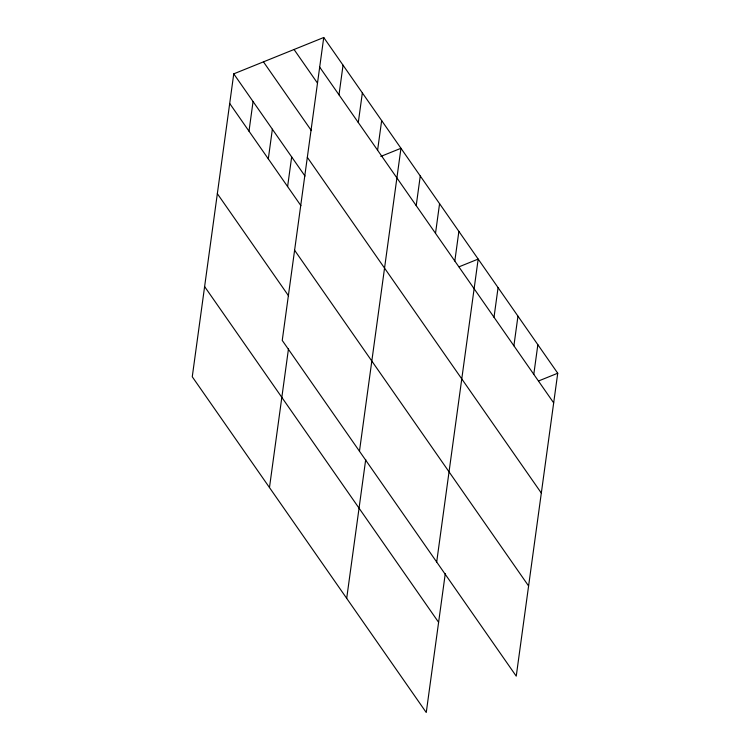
<?xml version="1.0" encoding="UTF-8"?>
<svg xmlns="http://www.w3.org/2000/svg" width="750" height="750" viewBox="0 0 750 750"><rect width="100%" height="100%" fill="white"/><g stroke="black" fill="none" stroke-linecap="round" stroke-linejoin="round"><path stroke-width="1.12" d="M323.747 37.5L282.244 340.434L516.244 676.153L557.737 373.228L323.747 37.5L233.756 73.847L192.263 376.772L426.253 712.5L445.275 573.647M249 131.184L253.059 101.541M268.303 158.878L272.362 129.234M287.606 186.581L291.666 156.938M269.475 487.566L288.497 348.703M338.991 94.837L343.05 65.194M358.294 122.541L362.353 92.897M377.597 150.234L381.656 120.591M359.466 451.219L400.959 148.294L380.812 156.431M346.697 598.35L365.719 459.497M416.203 205.631L420.272 175.988M435.516 233.325L439.575 203.681M454.819 261.028L458.878 231.384M436.688 562.013L478.181 259.078L459.094 266.794M494.016 317.259L498.075 287.616M513.9 345.797L517.959 316.153M533.794 374.334L537.853 344.691M538.65 380.934L557.737 373.228M319.688 67.144L553.678 402.872M294.047 49.491L317.344 82.922M263.456 61.847L311.381 130.612M307.331 157.331L541.331 493.05M233.756 73.847L304.988 176.034M229.697 103.481L300.919 205.678M294.6 250.247L528.6 585.975M217.341 193.669L288.572 295.866M204.609 286.584L438.609 622.312"/></g></svg>
